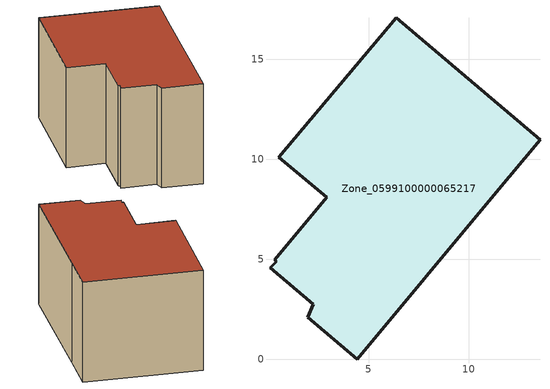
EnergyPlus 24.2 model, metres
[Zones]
Zone_0599100000065217
 floor ground (C_G): 0.07,4.57 0.37,4.87 0.29,4.97 2.9,8.09 0.5,10.09 6.38,17.07 13.57,10.97 11.26,8.21 4.44,0 1.95,2.09 2.23,2.76 z0
 wall outside (C_F): 13.57,10.97 6.38,17.07 0.5,10.09 2.9,8.09 0.29,4.97 0.37,4.87 0.07,4.57 2.23,2.76 1.95,2.09 4.44,0 11.26,8.21 13.57,10.97 z0:8.39
 roof outside (C_R): 0.37,4.87 0.07,4.57 2.23,2.76 1.95,2.09 4.44,0 11.26,8.21 13.57,10.97 6.38,17.07 0.5,10.09 2.9,8.09 0.29,4.97 z8.39
[BUILDING]
Pand.0599100000065217: North Axis=0; Terrain=City; Loads Convergence Tolerance Value=0.04; Temperature Convergence Tolerance Value=0.4; Solar Distribution=FullExterior; Maximum Number of Warmup Days=25; Minimum Number of Warmup Days=1
[Site:Location]
Rotterdam.The.Hague.AP_ZH_NLD Design_Conditions: Latitude=51.96; Longitude=4.45; Time Zone=1; Elevation=-4.5
[SITE:GROUNDTEMPERATURE:BUILDINGSURFACE]
18, 18, 18, 18, 18, 18, 18, 18, 18, 18, 18, 18
[MATERIAL] Thermal Absorptance=0.9; Solar Absorptance=0.7; Visible Absorptance=0.7
Name | Roughness | Thickness | Conductivity | Density | Specific Heat
G.TC.1946-1964 | MediumSmooth | 0.15 | 1 | 540 | 1210
F.TC.1946-1964 | Rough | 0.3 | 0.857143 | 1920 | 840
R.TC.1946-1964 | MediumRough | 0.2 | 0.235294 | 1500 | 1000
[CONSTRUCTION]
C_G: G.TC.1946-1964
C_F: F.TC.1946-1964
C_R: R.TC.1946-1964
[ZONE]
Zone_0599100000065217: Type=1; Multiplier=1; Ceiling Height=Autocalculate; Volume=Autocalculate; Floor Area=autocalculate; Part of Total Floor Area=Yes
[ZONEINFILTRATION:DESIGNFLOWRATE]
Infil_Zone_0599100000065217: Zone or ZoneList or Space or SpaceList=Zone_0599100000065217; Schedule=AlwaysOn; Design Flow Rate Calculation Method=Flow/Area; Flow Rate per Floor Area=0.003; Constant Term Coefficient=1; Temperature Term Coefficient=0; Velocity Term Coefficient=0; Velocity Squared Term Coefficient=0
[HVACTEMPLATE:ZONE:IDEALLOADSAIRSYSTEM]
Zone_0599100000065217: Maximum Heating Supply Air Temperature=50; Minimum Cooling Supply Air Temperature=13; Maximum Heating Supply Air Humidity Ratio=0.0156; Minimum Cooling Supply Air Humidity Ratio=0.0077; Heating Limit=NoLimit; Cooling Limit=NoLimit; Dehumidification Control Type=ConstantSensibleHeatRatio; Cooling Sensible Heat Ratio=0.7; Dehumidification Setpoint=60; Humidification Control Type=None; Humidification Setpoint=30; Outdoor Air Method=None; Outdoor Air Flow Rate per Person=0.00944; Outdoor Air Flow Rate per Zone Floor Area=0; Outdoor Air Flow Rate per Zone=0; Demand Controlled Ventilation Type=None; Outdoor Air Economizer Type=NoEconomizer; Heat Recovery Type=None; Sensible Heat Recovery Effectiveness=0.7; Latent Heat Recovery Effectiveness=0.65
[ZONECONTROL:THERMOSTAT]
ThermostatControl_Zone_0599100000065217: Zone or ZoneList=Zone_0599100000065217; Control Type Schedule=DualSetpointControlType; Control 1=Thermostat_Zone_0599100000065217; Temperature Difference Between Cutout And Setpoint=0
[THERMOSTATSETPOINT:DUALSETPOINT]
Thermostat_Zone_0599100000065217: Heating Setpoint Temperature Schedule=HeatingSetpoint_Zone_0599100000065217; Cooling Setpoint Temperature Schedule=CoolingSetpoint_Zone_0599100000065217
[SCHEDULE:COMPACT]
HeatingSetpoint_Zone_0599100000065217: Through: 12/31, For: AllDays, Until: 24:00, 21
CoolingSetpoint_Zone_0599100000065217: Through: 12/31, For: AllDays, Until: 24:00, 24
DualSetpointControlType: Through: 12/31, For: AllDays, Until: 24:00, 4
AlwaysOn: Through: 12/31, For: AllDays, Until: 24:00, 1
